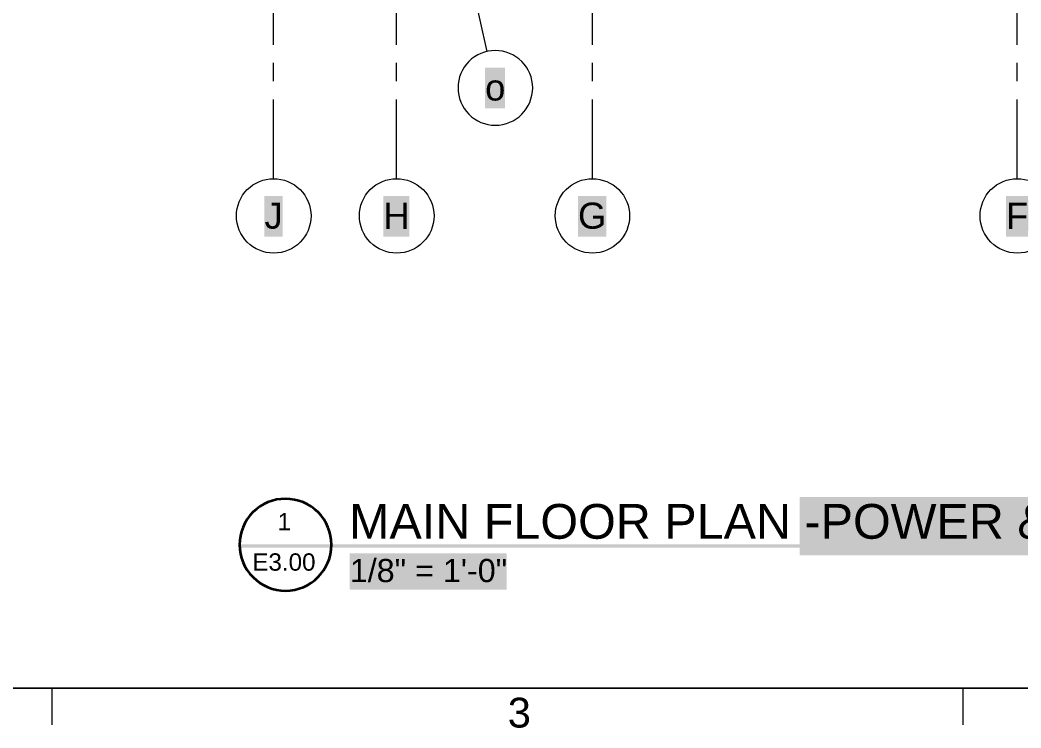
# Model space of a CAD drawing. Header units: inches. Extents: x 14.2 to 49.7, y 0.3 to 22.9.
# Drawn here: x 26.77 to 33.64, y 0.37 to 5.22 of the extents above; entities that cross this region are included whole.
import ezdxf

# ---------------------------------------------------------------- set-up
doc = ezdxf.new("R2010")
doc.units = ezdxf.units.IN
doc.header["$MEASUREMENT"] = 0
doc.layers.add('PDF_Geometry', color=7, linetype='Continuous', true_color=0x777777)
doc.layers.add('PDF_Solid Fills', color=7, linetype='Continuous', true_color=0xffffff)
doc.layers.add('PDF_Text', color=7, linetype='Continuous')
doc.styles.add('PDF Arial', font='arial.ttf')
doc.styles.add('PDF GillSansMTCondensed', font='arial.ttf')

msp = doc.modelspace()

# ---------------------------------------------------------------- linework, layer by layer
at = {"layer": 'PDF_Geometry', "color": 7, "lineweight": 9}
msp.add_lwpolyline([(45.7313, 0.6388), (14.5018, 0.6388), (45.7313, 0.6388), (45.7313, 22.6233), (14.5018, 22.6233), (45.7313, 22.6233)], close=True, dxfattribs=at)
at = {"layer": 'PDF_Geometry', "lineweight": 9}
for points in [[(29.9761, 5.0019), (29.8311, 5.6486)], [(28.5112, 5.0486), (28.5112, 5.5486)], [(29.3545, 5.0486), (29.3545, 5.5486)], [(30.6978, 5.0486), (30.6978, 5.5486)], [(33.611, 5.0486), (33.611, 5.5486)], [(28.5112, 4.7986), (28.5112, 4.9236)], [(29.3545, 4.7986), (29.3545, 4.9236)], [(30.6978, 4.7986), (30.6978, 4.9236)], [(33.611, 4.7986), (33.611, 4.9236)]]:
    msp.add_lwpolyline(points, dxfattribs=at)
msp.add_lwpolyline([(30.0311, 5.0086, 0.416667), (29.7761, 4.7536, 0.415306), (30.0311, 4.4969, 0.413961), (30.2878, 4.7536, 0.415306)], format="xyb", close=True, dxfattribs=at)
for points in [[(28.5112, 4.1303, -0.415306), (28.7678, 3.8753, -0.412859), (28.5112, 3.6203, -0.414218), (28.2562, 3.8753, -0.416667), (28.5112, 4.1303), (28.5112, 4.6736)], [(29.3545, 4.1303, -0.415306), (29.6111, 3.8753, -0.412859), (29.3545, 3.6203, -0.414218), (29.0995, 3.8753, -0.416667), (29.3545, 4.1303), (29.3545, 4.6736)], [(30.6978, 4.1303, -0.414218), (30.9528, 3.8753, -0.411765), (30.6978, 3.6203, -0.414218), (30.4428, 3.8753, -0.416667), (30.6978, 4.1303), (30.6978, 4.6736)], [(33.611, 4.1303, -0.415306), (33.8676, 3.8753, -0.412859), (33.611, 3.6203, -0.414218), (33.356, 3.8753, -0.416667), (33.611, 4.1303), (33.611, 4.6736)]]:
    msp.add_lwpolyline(points, format="xyb", dxfattribs=at)
at = {"layer": 'PDF_Geometry', "color": 7, "lineweight": 35}
msp.add_lwpolyline([(28.5928, 1.937, 0.416667), (28.2779, 1.6221, 0.414684), (28.5928, 1.3071, 0.412698), (28.9078, 1.6221, 0.414684)], format="xyb", close=True, dxfattribs=at)
for points in [[(28.2779, 1.6221), (28.2779, 1.6221)], [(28.9078, 1.6221), (28.9078, 1.6221)]]:
    msp.add_lwpolyline(points, dxfattribs=at)
at = {"layer": 'PDF_Geometry', "color": 7, "lineweight": 9}
for points in [[(26.9929, 0.3888), (26.9929, 0.6388)], [(33.2393, 0.3888), (33.2393, 0.6388)]]:
    msp.add_lwpolyline(points, dxfattribs=at)
at = {"layer": 'PDF_Solid Fills', "lineweight": 9, "transparency": 33554559}
for points in [[(29.9611, 4.6119), (30.0978, 4.6119), (29.9611, 4.8903), (30.0978, 4.8903)], [(28.4479, 3.7336), (28.5728, 3.7336), (28.4479, 4.012), (28.5728, 4.012)], [(29.2628, 3.7336), (29.4428, 3.7336), (29.2628, 4.012), (29.4428, 4.012)], [(30.5978, 3.7336), (30.7928, 3.7336), (30.5978, 4.012), (30.7928, 4.012)], [(33.5326, 3.7336), (33.686, 3.7336), (33.5326, 4.012), (33.686, 4.012)]]:
    msp.add_solid(points, dxfattribs=at)
at = {"layer": 'PDF_Solid Fills', "lineweight": 0, "transparency": 33554559}
msp.add_solid([(32.1195, 1.5496), (37.1387, 1.5496), (32.1195, 1.9484), (37.1387, 1.9484)], dxfattribs=at)
at = {"layer": 'PDF_Solid Fills', "color": 7, "lineweight": 35, "transparency": 33554559}
msp.add_solid([(28.2779, 1.6021), (37.1442, 1.6021), (28.2779, 1.6254), (37.1442, 1.6254)], dxfattribs=at)
at = {"layer": 'PDF_Solid Fills', "lineweight": 35, "transparency": 33554559}
for points in [[(29.0328, 1.3137), (29.8378, 1.3137), (29.0328, 1.5637), (29.8378, 1.5637)], [(29.8378, 1.3137), (29.9095, 1.3137), (29.8378, 1.5637), (29.9095, 1.5637)], [(29.9095, 1.3137), (30.1095, 1.3137), (29.9095, 1.5637), (30.1095, 1.5637)]]:
    msp.add_solid(points, dxfattribs=at)

# ---------------------------------------------------------------- texts
at = {"layer": 'PDF_Text', "color": 8, "true_color": 0x777777, "char_height": 0.1787, "attachment_point": 4, "style": 'PDF Arial'}
for s, insert in [('o', (29.9618, 4.7544)), ('J', (28.4485, 3.876)), ('H', (29.2635, 3.876)), ('G', (30.5985, 3.876)), ('F', (33.5335, 3.876))]:
    msp.add_mtext(s, dxfattribs=dict(at, insert=insert))
at = {"layer": 'PDF_Text', "attachment_point": 4}
for s, insert, char_height, style in [('MAIN FLOOR PLAN -POWER & COMMUNICATIONS', (29.0285, 1.7806), 0.238113, 'PDF Arial'), ('1    ', (28.5385, 1.7806), 0.11877, 'PDF Arial'), ('E3.00', (28.3651, 1.5029), 0.11877, 'PDF Arial'), ('1/8" = 1\'-0"', (29.0335, 1.4443), 0.158451, 'PDF Arial'), ('3', (30.1168, 0.4702), 0.2043, 'PDF GillSansMTCondensed')]:
    msp.add_mtext(s, dxfattribs=dict(at, insert=insert, char_height=char_height, style=style))

doc.saveas('drawing.dxf')
